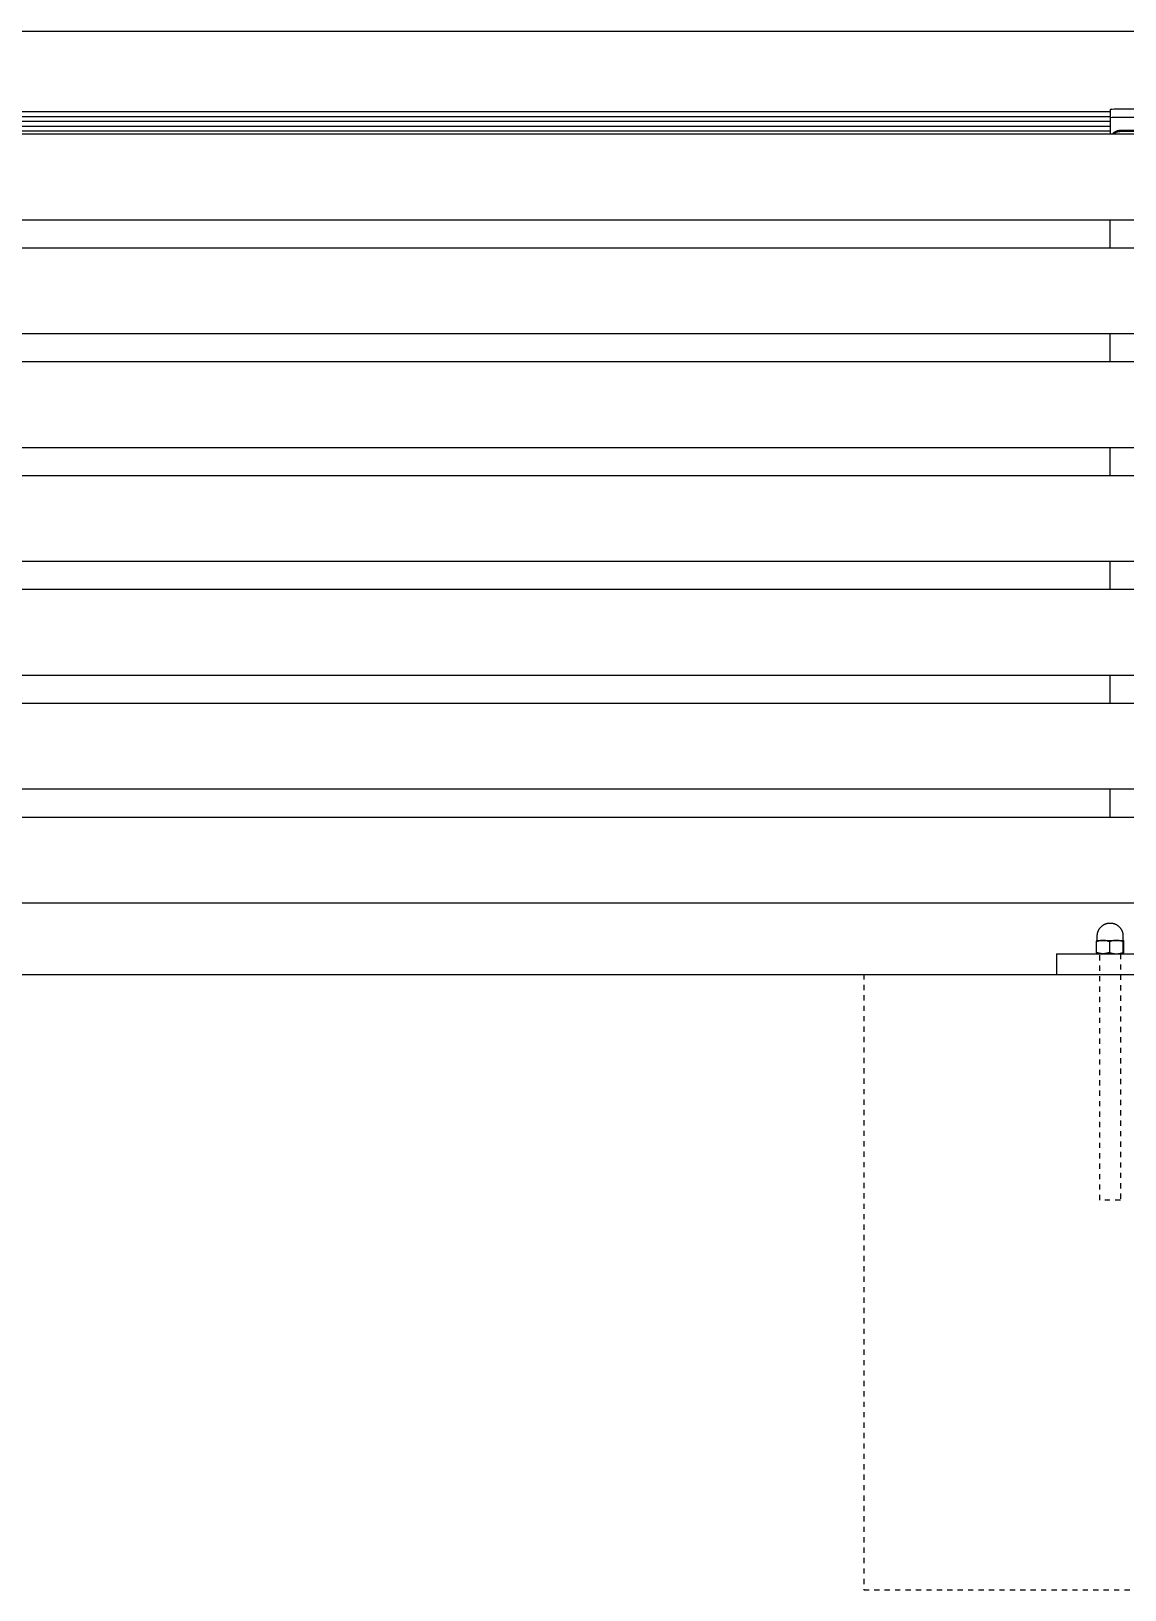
# Model space of a CAD drawing. Header units: inches. Extents: x -12 to 193, y -19 to 105.
# Drawn here: x 10.87 to 31.85, y 75.2 to 105.11 of the extents above; entities that cross this region are included whole.
import ezdxf

# ---------------------------------------------------------------- set-up
doc = ezdxf.new("R2010")
doc.units = ezdxf.units.IN
doc.linetypes.add('HIDDEN', pattern=[1.905, 1.27, -0.635])
for name, color, linetype, lineweight in [('ZANO_R', 7, 'Continuous', 0), ('ZANO_R_przerywana', 250, 'HIDDEN', 0), ('ZANO_W', 1, 'Continuous', 0)]:
    doc.layers.add(name, color=color, linetype=linetype, lineweight=lineweight)
doc.styles.get("Standard").update_dxf_attribs({"font": 'arial.ttf'})
doc.dimstyles.new('amerykanie', dxfattribs={"dimtxt": 50, "dimasz": 50, "dimexe": 0.5, "dimexo": 0.5, "dimgap": 1, "dimtad": 1, "dimdec": 0, "dimzin": 0, "dimlunit": 5, "dimtxsty": 'Standard', "dimcen": 0.09, "dimclrd": 1, "dimclre": 1, "dimclrt": 1, "dimazin": 0, "dimtfac": 1, "dimtdec": 0, "dimtmove": 0, "dimatfit": 3, "dimfxl": 1, "dimtzin": 0, "dimarcsym": 1})

# ---------------------------------------------------------------- blocks, each defined once
blk = doc.blocks.new('*D370')
at = {"layer": 'ZANO_W', "color": 1, "lineweight": -2}
blk.add_line((171.961, 90.223), (171.519, 93.512), dxfattribs=at)
for start, end in [(78.719, 88.1805), (97.6419, 180), (189.4614, 198.9229)]:
    blk.add_arc((172.392, 87.008), 6.063, start, end, dxfattribs=at)
at = {"layer": 'ZANO_W', "color": 1}
for points in [[(172.576, 93.234), (172.593, 92.901), (171.586, 93.017)], [(166.578, 86.025), (166.246, 85.997), (166.33, 87.008)]]:
    blk.add_solid(points, dxfattribs=at)
at = {"layer": 'ZANO_W', "color": 1, "insert": (166.82, 91.882), "char_height": 1.625, "attachment_point": 5, "rotation": 48.821}
blk.add_mtext("82%%d21'", dxfattribs=at)

msp = doc.modelspace()

# ---------------------------------------------------------------- linework, layer by layer
at = {"layer": 'ZANO_R'}
for p, q in [((-2.56608, 105.11168), (68.0638, 105.11168)), ((31.56776, 103.56355), (1.64651, 103.56355)), ((31.60697, 103.60952), (31.56776, 103.60521)), ((31.56776, 103.60521), (31.56776, 103.44806)), ((31.64631, 103.61251), (31.60697, 103.60952)), ((31.68572, 103.61418), (31.64631, 103.61251)), ((31.72517, 103.61452), (31.68572, 103.61418)), ((31.76461, 103.61353), (31.72517, 103.61452)), ((32.54413, 103.61353), (31.76461, 103.61353)), ((31.56776, 103.47045), (1.64651, 103.47045)), ((31.56776, 103.37735), (1.64651, 103.37735)), ((31.56776, 103.28425), (1.64651, 103.28425)), ((31.60697, 103.45219), (31.56776, 103.44787)), ((31.56776, 103.44787), (31.56776, 103.13989)), ((31.64631, 103.45517), (31.60697, 103.45219)), ((31.68572, 103.45684), (31.64631, 103.45517)), ((31.72517, 103.45718), (31.68572, 103.45684)), ((31.71851, 103.2052), (31.725, 103.20664)), ((31.725, 103.20664), (31.73153, 103.20785)), ((31.76461, 103.45619), (31.72517, 103.45718)), ((31.73153, 103.20785), (31.7381, 103.20885)), ((31.7381, 103.20885), (31.7447, 103.20962)), ((31.7447, 103.20962), (31.75132, 103.21017)), ((31.75132, 103.21017), (31.75796, 103.2105)), ((31.75796, 103.2105), (31.76461, 103.21061)), ((32.54413, 103.45619), (31.76461, 103.45619)), ((31.76461, 103.21061), (32.54413, 103.21061)), ((0.66226, 103.13989), (32.55201, 103.13989)), ((31.56776, 103.19115), (1.64651, 103.19115)), ((31.61295, 103.13989), (31.6173, 103.14491)), ((31.6173, 103.14491), (31.62182, 103.14979)), ((31.62182, 103.14979), (31.6265, 103.1545)), ((31.6265, 103.1545), (31.63133, 103.15906)), ((31.63133, 103.15906), (31.63632, 103.16346)), ((31.63327, 103.13989), (31.63846, 103.14434)), ((31.63632, 103.16346), (31.64145, 103.16768)), ((31.63846, 103.14434), (31.64381, 103.1486)), ((31.64145, 103.16768), (31.64672, 103.17173)), ((31.64381, 103.1486), (31.64929, 103.15267)), ((31.64672, 103.17173), (31.65212, 103.17559)), ((31.64929, 103.15267), (31.65492, 103.15656)), ((31.65212, 103.17559), (31.65765, 103.17928)), ((31.65492, 103.15656), (31.66068, 103.16025)), ((31.65765, 103.17928), (31.66331, 103.18278)), ((31.66068, 103.16025), (31.66656, 103.16373)), ((31.66331, 103.18278), (31.66907, 103.18608)), ((31.66656, 103.16373), (31.67256, 103.16701)), ((31.66907, 103.18608), (31.67495, 103.18919)), ((31.67256, 103.16701), (31.67867, 103.17008)), ((31.67495, 103.18919), (31.68092, 103.1921)), ((31.67867, 103.17008), (31.68488, 103.17294)), ((31.68092, 103.1921), (31.68699, 103.1948)), ((31.68488, 103.17294), (31.69118, 103.17559)), ((31.68699, 103.1948), (31.69315, 103.19731)), ((31.69118, 103.17559), (31.69758, 103.17801)), ((31.69315, 103.19731), (31.69938, 103.1996)), ((31.69758, 103.17801), (31.70405, 103.18021)), ((31.69938, 103.1996), (31.70569, 103.20168)), ((31.70405, 103.18021), (31.7106, 103.18218)), ((31.70569, 103.20168), (31.71207, 103.20355)), ((31.7106, 103.18218), (31.71721, 103.18393)), ((31.71207, 103.20355), (31.71851, 103.2052)), ((31.71721, 103.18393), (31.72387, 103.18545)), ((31.72387, 103.18545), (31.73059, 103.18674)), ((31.73059, 103.18674), (31.73734, 103.18779)), ((31.73734, 103.18779), (31.74413, 103.18862)), ((31.74413, 103.18862), (31.75094, 103.1892)), ((31.75094, 103.1892), (31.75777, 103.18955)), ((31.75777, 103.18955), (31.76461, 103.18967)), ((31.76461, 103.18967), (32.54413, 103.18967)), ((68.0638, 101.48748), (-2.56608, 101.48748)), ((31.56776, 100.95475), (31.56776, 101.48748)), ((-2.56608, 100.95475), (68.0638, 100.95475)), ((68.0638, 99.30234), (-2.56608, 99.30234)), ((31.56776, 98.76961), (31.56776, 99.30234)), ((-2.56608, 98.76961), (68.0638, 98.76961)), ((68.0638, 97.1172), (-2.56608, 97.1172)), ((31.56776, 96.58447), (31.56776, 97.1172)), ((-2.56608, 96.58447), (68.0638, 96.58447)), ((68.0638, 94.93206), (-2.56608, 94.93206)), ((31.56776, 94.39932), (31.56776, 94.93206)), ((-2.56608, 94.39932), (68.0638, 94.39932)), ((68.0638, 92.74691), (-2.56608, 92.74691)), ((31.56776, 92.21418), (31.56776, 92.74691)), ((-2.56608, 92.21418), (68.0638, 92.21418)), ((68.0638, 90.56177), (-2.56608, 90.56177)), ((31.56776, 90.02904), (31.56776, 90.56177)), ((-2.56608, 90.02904), (68.0638, 90.02904)), ((68.0638, 88.37663), (-2.56608, 88.37663)), ((31.41908, 87.94489), (31.42586, 87.94985)), ((31.42586, 87.94985), (31.4328, 87.95458)), ((31.4328, 87.95458), (31.4399, 87.95907)), ((31.4399, 87.95907), (31.44716, 87.96331)), ((31.44716, 87.96331), (31.45455, 87.9673)), ((31.45455, 87.9673), (31.46208, 87.97104)), ((31.46208, 87.97104), (31.46972, 87.97452)), ((31.46972, 87.97452), (31.47749, 87.97773)), ((31.47749, 87.97773), (31.48535, 87.98068)), ((31.48535, 87.98068), (31.49332, 87.98336)), ((31.49332, 87.98336), (31.50137, 87.98576)), ((31.50137, 87.98576), (31.5095, 87.98789)), ((31.5095, 87.98789), (31.51769, 87.98974)), ((31.51769, 87.98974), (31.52595, 87.99131)), ((31.52595, 87.99131), (31.53425, 87.9926)), ((31.53425, 87.9926), (31.54259, 87.9936)), ((31.54259, 87.9936), (31.55096, 87.99432)), ((31.55096, 87.99432), (31.55935, 87.99475)), ((31.55935, 87.99475), (31.56776, 87.99489)), ((31.56776, 87.99489), (31.57616, 87.99475)), ((31.57616, 87.99475), (31.58455, 87.99432)), ((31.58455, 87.99432), (31.59292, 87.9936)), ((31.59292, 87.9936), (31.60126, 87.9926)), ((31.60126, 87.9926), (31.60956, 87.99131)), ((31.60956, 87.99131), (31.61782, 87.98974)), ((31.61782, 87.98974), (31.62601, 87.98789)), ((31.62601, 87.98789), (31.63414, 87.98576)), ((31.63414, 87.98576), (31.64219, 87.98336)), ((31.64219, 87.98336), (31.65016, 87.98068)), ((31.65016, 87.98068), (31.65802, 87.97773)), ((31.65802, 87.97773), (31.66579, 87.97452)), ((31.66579, 87.97452), (31.67344, 87.97104)), ((31.67344, 87.97104), (31.68096, 87.9673)), ((31.68096, 87.9673), (31.68835, 87.96331)), ((31.68835, 87.96331), (31.69561, 87.95907)), ((31.69561, 87.95907), (31.70271, 87.95458)), ((31.70271, 87.95458), (31.70965, 87.94985)), ((31.70965, 87.94985), (31.71644, 87.94489)), ((31.30616, 87.63739), (31.31168, 87.66014)), ((31.31168, 87.66014), (31.31185, 87.66024)), ((31.31186, 87.66024), (31.31185, 87.66024)), ((31.31185, 87.66024), (31.31185, 87.66024)), ((31.31185, 87.66024), (31.31186, 87.66024)), ((31.31186, 87.66024), (31.31191, 87.66024)), ((31.31191, 87.66024), (31.3122, 87.66024)), ((31.3122, 87.66024), (31.31349, 87.66024)), ((31.31349, 87.66024), (31.31907, 87.66024)), ((31.31712, 87.66027), (31.32169, 87.66497)), ((31.31907, 87.66024), (31.34225, 87.66024)), ((31.32169, 87.74883), (31.32184, 87.75723)), ((31.32169, 87.66497), (31.32169, 87.74883)), ((31.32184, 87.75723), (31.32227, 87.76562)), ((31.32227, 87.76562), (31.32298, 87.77399)), ((31.32298, 87.77399), (31.32398, 87.78233)), ((31.32398, 87.78233), (31.32527, 87.79063)), ((31.32527, 87.79063), (31.32684, 87.79889)), ((31.32684, 87.79889), (31.32869, 87.80708)), ((31.32869, 87.80708), (31.33082, 87.81521)), ((31.33082, 87.81521), (31.33322, 87.82326)), ((31.33322, 87.82326), (31.3359, 87.83123)), ((31.3359, 87.83123), (31.33885, 87.8391)), ((31.33885, 87.8391), (31.34206, 87.84686)), ((31.34206, 87.84686), (31.34554, 87.85451)), ((31.34225, 87.66024), (31.42783, 87.66024)), ((31.35514, 87.65152), (31.34273, 87.6486)), ((31.34554, 87.85451), (31.34928, 87.86203)), ((31.34928, 87.86203), (31.35327, 87.86942)), ((31.35327, 87.86942), (31.35751, 87.87668)), ((31.36765, 87.65403), (31.35514, 87.65152)), ((31.35751, 87.87668), (31.362, 87.88378)), ((31.362, 87.88378), (31.36673, 87.89073)), ((31.36673, 87.89073), (31.37169, 87.89751)), ((31.38024, 87.65612), (31.36765, 87.65403)), ((31.37169, 87.89751), (31.37688, 87.90411)), ((31.37688, 87.90411), (31.38229, 87.91054)), ((31.39288, 87.65778), (31.38024, 87.65612)), ((31.38229, 87.91054), (31.38792, 87.91678)), ((31.38792, 87.91678), (31.39376, 87.92282)), ((31.40558, 87.65903), (31.39288, 87.65778)), ((31.39376, 87.92282), (31.3998, 87.92866)), ((31.3998, 87.92866), (31.40604, 87.93429)), ((31.41831, 87.65985), (31.40558, 87.65903)), ((31.40604, 87.93429), (31.41247, 87.9397)), ((31.41247, 87.9397), (31.41908, 87.94489)), ((31.43106, 87.66024), (31.41831, 87.65985)), ((31.44381, 87.65985), (31.43106, 87.66024)), ((31.43472, 87.66024), (31.68341, 87.66024)), ((31.45654, 87.65903), (31.44381, 87.65985)), ((31.46923, 87.65779), (31.45654, 87.65903)), ((31.48188, 87.65612), (31.46923, 87.65779)), ((31.49446, 87.65403), (31.48188, 87.65612)), ((31.50697, 87.65153), (31.49446, 87.65403)), ((31.51939, 87.64861), (31.50697, 87.65153)), ((31.60735, 87.65154), (31.59434, 87.64862)), ((31.62044, 87.65405), (31.60735, 87.65154)), ((31.63361, 87.65613), (31.62044, 87.65405)), ((31.64684, 87.65779), (31.63361, 87.65613)), ((31.66012, 87.65904), (31.64684, 87.65779)), ((31.67343, 87.65985), (31.66012, 87.65904)), ((31.68676, 87.66024), (31.67343, 87.65985)), ((31.70009, 87.65985), (31.68676, 87.66024)), ((31.69056, 87.66024), (31.82327, 87.66024)), ((31.7134, 87.65904), (31.70009, 87.65985)), ((31.72667, 87.6578), (31.7134, 87.65904)), ((31.71644, 87.94489), (31.72304, 87.9397)), ((31.72304, 87.9397), (31.72947, 87.93429)), ((31.7399, 87.65613), (31.72667, 87.6578)), ((31.72947, 87.93429), (31.73571, 87.92866)), ((31.73571, 87.92866), (31.74175, 87.92282)), ((31.75307, 87.65405), (31.7399, 87.65613)), ((31.74175, 87.92282), (31.74759, 87.91678)), ((31.74759, 87.91678), (31.75322, 87.91054)), ((31.76617, 87.65154), (31.75307, 87.65405)), ((31.75322, 87.91054), (31.75863, 87.90411)), ((31.75863, 87.90411), (31.76382, 87.89751)), ((31.76382, 87.89751), (31.76878, 87.89073)), ((31.77918, 87.64862), (31.76617, 87.65154)), ((31.76878, 87.89073), (31.77351, 87.88378)), ((31.77351, 87.88378), (31.778, 87.87668)), ((31.778, 87.87668), (31.78224, 87.86942)), ((31.78224, 87.86942), (31.78623, 87.86203)), ((31.78623, 87.86203), (31.78997, 87.85451)), ((31.78997, 87.85451), (31.79345, 87.84686)), ((31.79345, 87.84686), (31.79666, 87.8391)), ((31.79666, 87.8391), (31.79961, 87.83123)), ((31.79961, 87.83123), (31.80229, 87.82326)), ((31.80229, 87.82326), (31.80469, 87.81521)), ((31.80469, 87.81521), (31.80682, 87.80708)), ((31.80682, 87.80708), (31.80867, 87.79889)), ((31.80867, 87.79889), (31.81024, 87.79063)), ((31.81024, 87.79063), (31.81153, 87.78233)), ((31.81153, 87.78233), (31.81253, 87.77399)), ((31.81253, 87.77399), (31.81324, 87.76562)), ((31.81324, 87.76562), (31.81367, 87.75723)), ((31.81367, 87.75723), (31.81382, 87.74883)), ((31.81382, 87.74883), (31.81382, 87.66497)), ((31.81382, 87.66497), (31.81382, 87.66481)), ((31.81382, 87.66481), (31.81383, 87.66465)), ((31.81383, 87.66465), (31.81384, 87.66449)), ((31.81384, 87.66449), (31.81386, 87.66433)), ((31.81386, 87.66433), (31.81388, 87.66417)), ((31.81388, 87.66417), (31.81391, 87.66402)), ((31.81391, 87.66402), (31.81394, 87.66386)), ((31.81394, 87.66386), (31.81398, 87.66371)), ((31.81398, 87.66371), (31.81403, 87.66355)), ((31.81403, 87.66355), (31.81408, 87.6634)), ((31.81408, 87.6634), (31.81413, 87.66325)), ((31.81413, 87.66325), (31.8142, 87.66311)), ((31.8142, 87.66311), (31.81426, 87.66296)), ((31.81426, 87.66296), (31.81433, 87.66282)), ((31.81433, 87.66282), (31.81441, 87.66268)), ((31.81441, 87.66268), (31.81449, 87.66254)), ((31.81449, 87.66254), (31.81457, 87.6624)), ((31.81457, 87.6624), (31.81466, 87.66227)), ((31.81466, 87.66227), (31.81475, 87.66214)), ((31.81475, 87.66214), (31.81485, 87.66202)), ((31.81485, 87.66202), (31.81495, 87.6619)), ((31.81495, 87.6619), (31.81506, 87.66178)), ((31.81506, 87.66178), (31.81517, 87.66166)), ((31.81517, 87.66166), (31.81529, 87.66155)), ((31.81529, 87.66155), (31.8154, 87.66144)), ((31.8154, 87.66144), (31.81552, 87.66134)), ((31.81552, 87.66134), (31.81565, 87.66124)), ((31.81565, 87.66124), (31.81578, 87.66115)), ((31.81578, 87.66115), (31.81591, 87.66106)), ((31.81591, 87.66106), (31.81604, 87.66097)), ((31.81604, 87.66097), (31.81618, 87.66089)), ((31.81618, 87.66089), (31.81632, 87.66081)), ((31.81632, 87.66081), (31.81646, 87.66074)), ((31.81646, 87.66074), (31.81661, 87.66068)), ((31.81661, 87.66068), (31.81676, 87.66062)), ((31.81676, 87.66062), (31.81691, 87.66056)), ((31.81691, 87.66056), (31.81706, 87.66051)), ((31.81706, 87.66051), (31.81721, 87.66046)), ((31.81721, 87.66046), (31.81736, 87.66042)), ((31.81736, 87.66042), (31.81752, 87.66039)), ((31.81752, 87.66039), (31.81768, 87.66036)), ((31.82346, 87.66024), (31.81756, 87.63739)), ((31.81768, 87.66036), (31.81783, 87.66033)), ((31.81783, 87.66033), (31.81799, 87.66031)), ((31.82936, 87.63739), (31.82346, 87.66024)), ((30.54067, 87.4015), (30.54055, 87.4015)), ((30.54055, 87.4015), (30.54055, 87.0078)), ((30.54067, 87.4015), (31.04512, 87.4015)), ((31.04512, 87.4015), (31.20248, 87.4015)), ((31.20248, 87.4015), (32.55201, 87.4015)), ((31.29216, 87.40434), (31.31187, 87.40434)), ((31.31822, 87.64153), (31.30616, 87.63739)), ((31.30616, 87.42719), (31.30616, 87.63739)), ((31.31168, 87.40444), (31.30616, 87.42719)), ((31.31822, 87.42305), (31.30616, 87.42719)), ((31.31185, 87.40434), (31.31168, 87.40444)), ((31.31189, 87.40434), (31.43106, 87.40434)), ((31.33041, 87.64527), (31.31822, 87.64153)), ((31.33041, 87.41931), (31.31822, 87.42305)), ((31.34273, 87.6486), (31.33041, 87.64527)), ((31.34273, 87.41598), (31.33041, 87.41931)), ((31.35514, 87.41306), (31.34273, 87.41598)), ((31.36765, 87.41055), (31.35514, 87.41306)), ((31.38024, 87.40847), (31.36765, 87.41055)), ((31.39288, 87.4068), (31.38024, 87.40847)), ((31.40558, 87.40556), (31.39288, 87.4068)), ((31.41831, 87.40473), (31.40558, 87.40556)), ((31.43106, 87.40434), (31.41831, 87.40473)), ((31.44381, 87.40473), (31.43106, 87.40434)), ((31.43106, 87.40434), (31.68007, 87.40434)), ((31.45654, 87.40555), (31.44381, 87.40473)), ((31.46923, 87.4068), (31.45654, 87.40555)), ((31.48188, 87.40846), (31.46923, 87.4068)), ((31.49446, 87.41055), (31.48188, 87.40846)), ((31.50697, 87.41305), (31.49446, 87.41055)), ((31.51939, 87.41597), (31.50697, 87.41305)), ((31.5317, 87.64527), (31.51939, 87.64861)), ((31.5317, 87.41931), (31.51939, 87.41597)), ((31.54389, 87.64153), (31.5317, 87.64527)), ((31.54389, 87.42305), (31.5317, 87.41931)), ((31.55596, 87.63739), (31.54389, 87.64153)), ((31.55596, 87.42719), (31.54389, 87.42305)), ((31.56863, 87.64154), (31.55596, 87.63739)), ((31.55596, 87.63739), (31.55596, 87.42719)), ((31.55596, 87.42719), (31.56863, 87.42304)), ((31.58143, 87.64528), (31.56863, 87.64154)), ((31.56863, 87.42304), (31.58143, 87.4193)), ((31.59434, 87.64862), (31.58143, 87.64528)), ((31.58143, 87.4193), (31.59434, 87.41596)), ((31.59434, 87.41596), (31.60735, 87.41304)), ((31.60735, 87.41304), (31.62044, 87.41054)), ((31.62044, 87.41054), (31.63361, 87.40845)), ((31.63361, 87.40845), (31.64684, 87.40679)), ((31.64684, 87.40679), (31.66012, 87.40555)), ((31.66012, 87.40555), (31.67343, 87.40473)), ((31.67343, 87.40473), (31.68676, 87.40434)), ((31.68676, 87.40434), (31.70009, 87.40473)), ((31.69279, 87.40434), (31.82328, 87.40434)), ((31.70009, 87.40473), (31.7134, 87.40555)), ((31.7134, 87.40555), (31.72667, 87.40679)), ((31.72667, 87.40679), (31.7399, 87.40845)), ((31.7399, 87.40845), (31.75307, 87.41054)), ((31.75307, 87.41054), (31.76617, 87.41304)), ((31.76617, 87.41304), (31.77918, 87.41596)), ((31.79209, 87.64528), (31.77918, 87.64862)), ((31.77918, 87.41596), (31.79209, 87.4193)), ((31.80489, 87.64154), (31.79209, 87.64528)), ((31.79209, 87.4193), (31.80489, 87.42304)), ((31.81756, 87.63739), (31.80489, 87.64154)), ((31.80489, 87.42304), (31.81756, 87.42719)), ((31.81756, 87.42719), (31.81756, 87.63739)), ((31.81756, 87.42719), (31.82346, 87.40434)), ((31.82346, 87.40434), (31.82936, 87.42719)), ((31.82364, 87.40434), (31.84335, 87.40434)), ((31.82936, 87.42719), (31.82936, 87.63739)), ((26.84335, 87.0078), (38.65437, 87.0078))]:
    msp.add_line(p, q, dxfattribs=at)
msp.add_lwpolyline([(-8.53504, 87.0078), (193.01922, 87.0078)], dxfattribs=at)
at = {"layer": 'ZANO_R_przerywana', "ltscale": 0.05}
for p, q in [((31.3709, 82.6771), (31.3709, 87.4015)), ((31.76461, 87.4015), (31.76461, 82.6771)), ((26.84335, 87.0078), (26.84335, 75.19679)), ((31.76452, 82.6771), (31.37099, 82.6771)), ((26.84335, 75.19679), (38.65437, 75.19679))]:
    msp.add_line(p, q, dxfattribs=at)

# ---------------------------------------------------------------- dimensions: what is measured, and where the dimension line sits
at = {"layer": 'ZANO_W'}
dim = msp.add_angular_dim_2l(base=(168.90655, 91.96824), line1=((-8.53504, 87.0078), (193.01922, 87.0078)), line2=((172.19471, 88.47903), (172.02717, 89.72769)), dimstyle='amerykanie', override={"dimtxt": 1.625, "dimasz": 1, "dimgap": 0.5, "dimdec": 4, "dimaunit": 1, "dimadec": 1, "dimtdec": 4, "dimtmove": 1, "dimfrac": 2}, dxfattribs=at)
dim.commit()
dim.dimension.update_dxf_attribs({"geometry": '*D370', "text_midpoint": (166.82034, 91.88192)})

doc.saveas('drawing.dxf')
